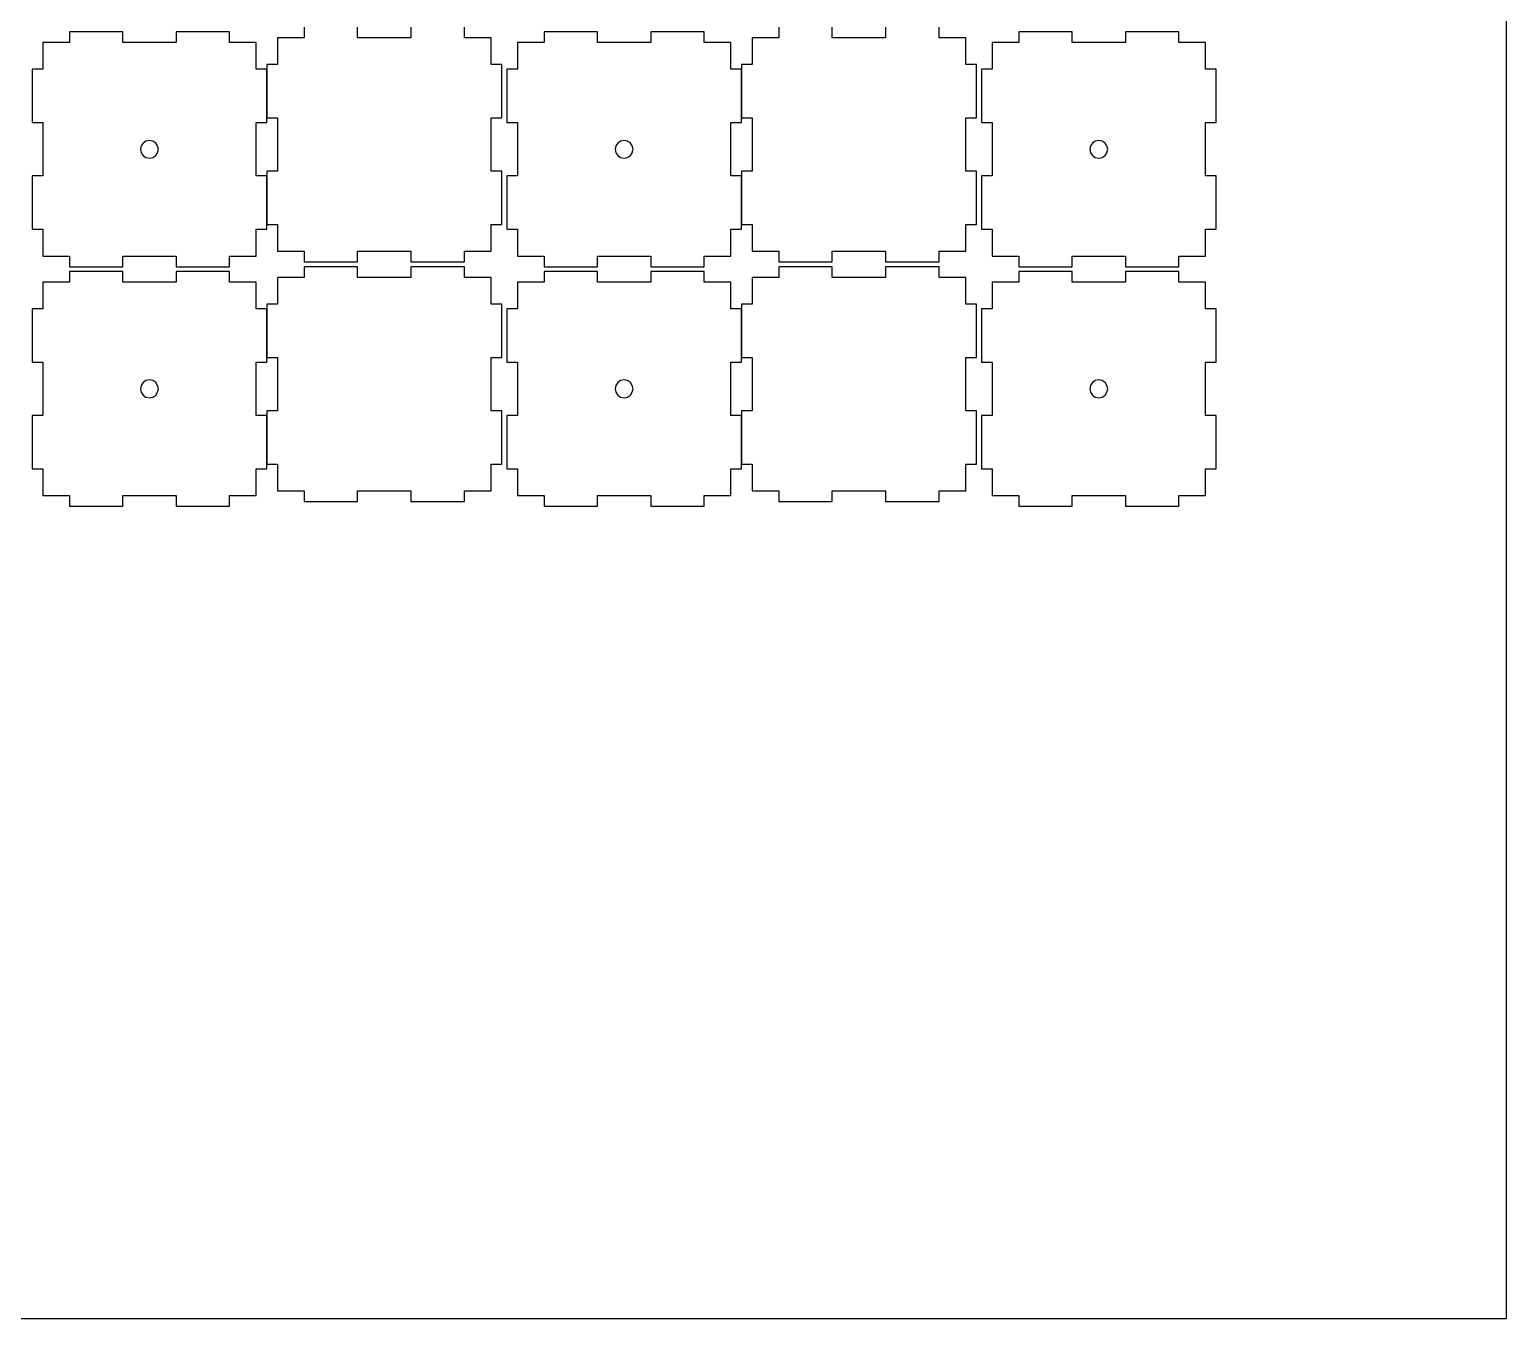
# Model space of a CAD drawing. Extents: x -14 to 2177, y -971 to 618.
# Drawn here: x 1761.8 to 2176.9, y -146.6 to 215.8 of the extents above; entities that cross this region are included whole.
import ezdxf

# ---------------------------------------------------------------- set-up
doc = ezdxf.new("R2010")
doc.units = 0

msp = doc.modelspace()

# ---------------------------------------------------------------- linework, layer by layer
at = {"layer": 'Layer 1'}
for p, q in [((2176.94, -146.563), (2176.94, 603.437)), ((1839.04, 216.451), (1839.04, 213.451)), ((1854.04, 213.451), (1854.04, 216.451)), ((1869.04, 216.451), (1869.04, 213.451)), ((1884.04, 213.451), (1884.04, 216.451)), ((1972.45, 216.451), (1972.45, 213.451)), ((1987.45, 213.451), (1987.45, 216.451)), ((2002.45, 216.451), (2002.45, 213.451)), ((2017.45, 213.451), (2017.45, 216.451)), ((1773.04, 212.118), (1765.54, 212.118)), ((1765.54, 212.118), (1765.54, 204.618)), ((1788.04, 215.118), (1773.04, 215.118)), ((1773.04, 215.118), (1773.04, 212.118)), ((1788.04, 212.118), (1788.04, 215.118)), ((1803.04, 212.118), (1788.04, 212.118)), ((1818.04, 215.118), (1803.04, 215.118)), ((1803.04, 215.118), (1803.04, 212.118)), ((1818.04, 212.118), (1818.04, 215.118)), ((1825.54, 212.118), (1818.04, 212.118)), ((1825.54, 204.618), (1825.54, 212.118)), ((1839.04, 213.451), (1831.54, 213.451)), ((1831.54, 213.451), (1831.54, 205.951)), ((1869.04, 213.451), (1854.04, 213.451)), ((1891.54, 213.451), (1884.04, 213.451)), ((1891.54, 205.951), (1891.54, 213.451)), ((1906.45, 212.118), (1898.95, 212.118)), ((1898.95, 212.118), (1898.95, 204.618)), ((1921.45, 215.118), (1906.45, 215.118)), ((1906.45, 215.118), (1906.45, 212.118)), ((1921.45, 212.118), (1921.45, 215.118)), ((1936.45, 212.118), (1921.45, 212.118)), ((1951.45, 215.118), (1936.45, 215.118)), ((1936.45, 215.118), (1936.45, 212.118)), ((1951.45, 212.118), (1951.45, 215.118)), ((1958.95, 212.118), (1951.45, 212.118)), ((1958.95, 204.618), (1958.95, 212.118)), ((1972.45, 213.451), (1964.95, 213.451)), ((1964.95, 213.451), (1964.95, 205.951)), ((2002.45, 213.451), (1987.45, 213.451)), ((2024.95, 213.451), (2017.45, 213.451)), ((2024.95, 205.951), (2024.95, 213.451)), ((2039.86, 212.118), (2032.36, 212.118)), ((2032.36, 212.118), (2032.36, 204.618)), ((2054.86, 215.118), (2039.86, 215.118)), ((2039.86, 215.118), (2039.86, 212.118)), ((2054.86, 212.118), (2054.86, 215.118)), ((2069.86, 212.118), (2054.86, 212.118)), ((2084.86, 215.118), (2069.86, 215.118)), ((2069.86, 215.118), (2069.86, 212.118)), ((2084.86, 212.118), (2084.86, 215.118)), ((2092.36, 212.118), (2084.86, 212.118)), ((2092.36, 204.618), (2092.36, 212.118)), ((1765.54, 204.618), (1762.54, 204.618)), ((1762.54, 204.618), (1762.54, 189.618)), ((1828.54, 204.618), (1825.54, 204.618)), ((1831.54, 205.951), (1828.54, 205.951)), ((1828.54, 205.951), (1828.54, 190.951)), ((1828.54, 189.618), (1828.54, 204.618)), ((1894.54, 205.951), (1891.54, 205.951)), ((1894.54, 190.951), (1894.54, 205.951)), ((1898.95, 204.618), (1895.95, 204.618)), ((1895.95, 204.618), (1895.95, 189.618)), ((1961.95, 204.618), (1958.95, 204.618)), ((1964.95, 205.951), (1961.95, 205.951)), ((1961.95, 205.951), (1961.95, 190.951)), ((1961.95, 189.618), (1961.95, 204.618)), ((2027.95, 205.951), (2024.95, 205.951)), ((2027.95, 190.951), (2027.95, 205.951)), ((2032.36, 204.618), (2029.36, 204.618)), ((2029.36, 204.618), (2029.36, 189.618)), ((2095.36, 204.618), (2092.36, 204.618)), ((2095.36, 189.618), (2095.36, 204.618)), ((1828.54, 190.951), (1831.54, 190.951)), ((1831.54, 190.951), (1831.54, 175.951)), ((1891.54, 175.951), (1891.54, 190.951)), ((1891.54, 190.951), (1894.54, 190.951)), ((1961.95, 190.951), (1964.95, 190.951)), ((1964.95, 190.951), (1964.95, 175.951)), ((2024.95, 175.951), (2024.95, 190.951)), ((2024.95, 190.951), (2027.95, 190.951)), ((1762.54, 189.618), (1765.54, 189.618)), ((1765.54, 189.618), (1765.54, 174.618)), ((1825.54, 174.618), (1825.54, 189.618)), ((1825.54, 189.618), (1828.54, 189.618)), ((1895.95, 189.618), (1898.95, 189.618)), ((1898.95, 189.618), (1898.95, 174.618)), ((1958.95, 174.618), (1958.95, 189.618)), ((1958.95, 189.618), (1961.95, 189.618)), ((2029.36, 189.618), (2032.36, 189.618)), ((2032.36, 189.618), (2032.36, 174.618)), ((2092.36, 174.618), (2092.36, 189.618)), ((2092.36, 189.618), (2095.36, 189.618)), ((1793.236439, 183.091112), (1793.03997, 182.118)), ((1793.772223, 183.885766), (1793.236439, 183.091112)), ((1794.566888, 184.421537), (1793.772223, 183.885766)), ((1795.54, 184.618), (1794.566888, 184.421537)), ((1796.513095, 184.421536), (1795.54, 184.618)), ((1797.307751, 183.885762), (1796.513095, 184.421536)), ((1797.843532, 183.091108), (1797.307751, 183.885762)), ((1798.04, 182.118), (1797.843532, 183.091108)), ((1926.646464, 183.091112), (1926.45, 182.118)), ((1927.182237, 183.885766), (1926.646464, 183.091112)), ((1927.976892, 184.421537), (1927.182237, 183.885766)), ((1928.95, 184.618), (1927.976892, 184.421537)), ((1929.923112, 184.421536), (1928.95, 184.618)), ((1930.717766, 183.885762), (1929.923112, 184.421536)), ((1931.253537, 183.091108), (1930.717766, 183.885762)), ((1931.45, 182.118), (1931.253537, 183.091108)), ((2060.056464, 183.091112), (2059.86, 182.118)), ((2060.592238, 183.885766), (2060.056464, 183.091112)), ((2061.386892, 184.421537), (2060.592238, 183.885766)), ((2062.36, 184.618), (2061.386892, 184.421537)), ((2063.333112, 184.421536), (2062.36, 184.618)), ((2064.127777, 183.885762), (2063.333112, 184.421536)), ((2064.663561, 183.091108), (2064.127777, 183.885762)), ((2064.86003, 182.118), (2064.663561, 183.091108)), ((1793.03997, 182.118), (1793.236439, 181.144892)), ((1793.236439, 181.144892), (1793.772223, 180.350237)), ((1793.772223, 180.350237), (1794.566888, 179.814464)), ((1794.566888, 179.814464), (1795.54, 179.618)), ((1795.54, 179.618), (1796.513095, 179.814463)), ((1795.54, 179.618), (1795.54, 179.618)), ((1796.513095, 179.814463), (1797.307751, 180.350234)), ((1797.307751, 180.350234), (1797.843532, 181.144888)), ((1797.843532, 181.144888), (1798.04, 182.118)), ((1926.45, 182.118), (1926.646463, 181.144892)), ((1926.646463, 181.144892), (1927.182234, 180.350237)), ((1927.182234, 180.350237), (1927.976888, 179.814464)), ((1927.976888, 179.814464), (1928.95, 179.618)), ((1928.95, 179.618), (1929.923108, 179.814463)), ((1928.95, 179.618), (1928.95, 179.618)), ((1929.923108, 179.814463), (1930.717763, 180.350234)), ((1930.717763, 180.350234), (1931.253536, 181.144888)), ((1931.253536, 181.144888), (1931.45, 182.118)), ((2059.86, 182.118), (2060.056463, 181.144892)), ((2060.056463, 181.144892), (2060.592234, 180.350237)), ((2060.592234, 180.350237), (2061.386888, 179.814464)), ((2061.386888, 179.814464), (2062.36, 179.618)), ((2062.36, 179.618), (2063.333112, 179.814463)), ((2062.36, 179.618), (2062.36, 179.618)), ((2063.333112, 179.814463), (2064.127777, 180.350234)), ((2064.127777, 180.350234), (2064.663561, 181.144888)), ((2064.663561, 181.144888), (2064.86003, 182.118)), ((1765.54, 174.618), (1762.54, 174.618)), ((1762.54, 174.618), (1762.54, 159.618)), ((1828.54, 174.618), (1825.54, 174.618)), ((1831.54, 175.951), (1828.54, 175.951)), ((1828.54, 175.951), (1828.54, 160.951)), ((1828.54, 159.618), (1828.54, 174.618)), ((1894.54, 175.951), (1891.54, 175.951)), ((1894.54, 160.951), (1894.54, 175.951)), ((1898.95, 174.618), (1895.95, 174.618)), ((1895.95, 174.618), (1895.95, 159.618)), ((1961.95, 174.618), (1958.95, 174.618)), ((1964.95, 175.951), (1961.95, 175.951)), ((1961.95, 175.951), (1961.95, 160.951)), ((1961.95, 159.618), (1961.95, 174.618)), ((2027.95, 175.951), (2024.95, 175.951)), ((2027.95, 160.951), (2027.95, 175.951)), ((2032.36, 174.618), (2029.36, 174.618)), ((2029.36, 174.618), (2029.36, 159.618)), ((2095.36, 174.618), (2092.36, 174.618)), ((2095.36, 159.618), (2095.36, 174.618)), ((1762.54, 159.618), (1765.54, 159.618)), ((1765.54, 159.618), (1765.54, 152.118)), ((1825.54, 152.118), (1825.54, 159.618)), ((1825.54, 159.618), (1828.54, 159.618)), ((1828.54, 160.951), (1831.54, 160.951)), ((1831.54, 160.951), (1831.54, 153.451)), ((1891.54, 153.451), (1891.54, 160.951)), ((1891.54, 160.951), (1894.54, 160.951)), ((1895.95, 159.618), (1898.95, 159.618)), ((1898.95, 159.618), (1898.95, 152.118)), ((1958.95, 152.118), (1958.95, 159.618)), ((1958.95, 159.618), (1961.95, 159.618)), ((1961.95, 160.951), (1964.95, 160.951)), ((1964.95, 160.951), (1964.95, 153.451)), ((2024.95, 153.451), (2024.95, 160.951)), ((2024.95, 160.951), (2027.95, 160.951)), ((2029.36, 159.618), (2032.36, 159.618)), ((2032.36, 159.618), (2032.36, 152.118)), ((2092.36, 152.118), (2092.36, 159.618)), ((2092.36, 159.618), (2095.36, 159.618)), ((1765.54, 152.118), (1773.04, 152.118)), ((1773.04, 152.118), (1773.04, 149.118)), ((1788.04, 149.118), (1788.04, 152.118)), ((1788.04, 152.118), (1803.04, 152.118)), ((1803.04, 152.118), (1803.04, 149.118)), ((1818.04, 149.118), (1818.04, 152.118)), ((1818.04, 152.118), (1825.54, 152.118)), ((1831.54, 153.451), (1839.04, 153.451)), ((1839.04, 153.451), (1839.04, 150.451)), ((1839.04, 150.451), (1854.04, 150.451)), ((1854.04, 150.451), (1854.04, 153.451)), ((1854.04, 153.451), (1869.04, 153.451)), ((1869.04, 153.451), (1869.04, 150.451)), ((1869.04, 150.451), (1884.04, 150.451)), ((1884.04, 150.451), (1884.04, 153.451)), ((1884.04, 153.451), (1891.54, 153.451)), ((1898.95, 152.118), (1906.45, 152.118)), ((1906.45, 152.118), (1906.45, 149.118)), ((1921.45, 149.118), (1921.45, 152.118)), ((1921.45, 152.118), (1936.45, 152.118)), ((1936.45, 152.118), (1936.45, 149.118)), ((1951.45, 149.118), (1951.45, 152.118)), ((1951.45, 152.118), (1958.95, 152.118)), ((1964.95, 153.451), (1972.45, 153.451)), ((1972.45, 153.451), (1972.45, 150.451)), ((1972.45, 150.451), (1987.45, 150.451)), ((1987.45, 150.451), (1987.45, 153.451)), ((1987.45, 153.451), (2002.45, 153.451)), ((2002.45, 153.451), (2002.45, 150.451)), ((2002.45, 150.451), (2017.45, 150.451)), ((2017.45, 150.451), (2017.45, 153.451)), ((2017.45, 153.451), (2024.95, 153.451)), ((2032.36, 152.118), (2039.86, 152.118)), ((2039.86, 152.118), (2039.86, 149.118)), ((2054.86, 149.118), (2054.86, 152.118)), ((2054.86, 152.118), (2069.86, 152.118)), ((2069.86, 152.118), (2069.86, 149.118)), ((2084.86, 149.118), (2084.86, 152.118)), ((2084.86, 152.118), (2092.36, 152.118)), ((1773.04, 149.118), (1788.04, 149.118)), ((1788.04, 147.784), (1773.04, 147.784)), ((1773.04, 147.784), (1773.04, 144.784)), ((1788.04, 144.784), (1788.04, 147.784)), ((1803.04, 149.118), (1818.04, 149.118)), ((1818.04, 147.784), (1803.04, 147.784)), ((1803.04, 147.784), (1803.04, 144.784)), ((1818.04, 144.784), (1818.04, 147.784)), ((1839.04, 146.118), (1831.54, 146.118)), ((1831.54, 146.118), (1831.54, 138.618)), ((1854.04, 149.118), (1839.04, 149.118)), ((1839.04, 149.118), (1839.04, 146.118)), ((1854.04, 146.118), (1854.04, 149.118)), ((1869.04, 146.118), (1854.04, 146.118)), ((1884.04, 149.118), (1869.04, 149.118)), ((1869.04, 149.118), (1869.04, 146.118)), ((1884.04, 146.118), (1884.04, 149.118)), ((1891.54, 146.118), (1884.04, 146.118)), ((1891.54, 138.618), (1891.54, 146.118)), ((1906.45, 149.118), (1921.45, 149.118)), ((1921.45, 147.784), (1906.45, 147.784)), ((1906.45, 147.784), (1906.45, 144.784)), ((1921.45, 144.784), (1921.45, 147.784)), ((1936.45, 149.118), (1951.45, 149.118)), ((1951.45, 147.784), (1936.45, 147.784)), ((1936.45, 147.784), (1936.45, 144.784)), ((1951.45, 144.784), (1951.45, 147.784)), ((1972.45, 146.118), (1964.95, 146.118)), ((1964.95, 146.118), (1964.95, 138.618)), ((1987.45, 149.118), (1972.45, 149.118)), ((1972.45, 149.118), (1972.45, 146.118)), ((1987.45, 146.118), (1987.45, 149.118)), ((2002.45, 146.118), (1987.45, 146.118)), ((2017.45, 149.118), (2002.45, 149.118)), ((2002.45, 149.118), (2002.45, 146.118)), ((2017.45, 146.118), (2017.45, 149.118)), ((2024.95, 146.118), (2017.45, 146.118)), ((2024.95, 138.618), (2024.95, 146.118)), ((2039.86, 149.118), (2054.86, 149.118)), ((2054.86, 147.784), (2039.86, 147.784)), ((2039.86, 147.784), (2039.86, 144.784)), ((2054.86, 144.784), (2054.86, 147.784)), ((2069.86, 149.118), (2084.86, 149.118)), ((2084.86, 147.784), (2069.86, 147.784)), ((2069.86, 147.784), (2069.86, 144.784)), ((2084.86, 144.784), (2084.86, 147.784)), ((1773.04, 144.784), (1765.54, 144.784)), ((1765.54, 144.784), (1765.54, 137.284)), ((1803.04, 144.784), (1788.04, 144.784)), ((1825.54, 144.784), (1818.04, 144.784)), ((1825.54, 137.284), (1825.54, 144.784)), ((1906.45, 144.784), (1898.95, 144.784)), ((1898.95, 144.784), (1898.95, 137.284)), ((1936.45, 144.784), (1921.45, 144.784)), ((1958.95, 144.784), (1951.45, 144.784)), ((1958.95, 137.284), (1958.95, 144.784)), ((2039.86, 144.784), (2032.36, 144.784)), ((2032.36, 144.784), (2032.36, 137.284)), ((2069.86, 144.784), (2054.86, 144.784)), ((2092.36, 144.784), (2084.86, 144.784)), ((2092.36, 137.284), (2092.36, 144.784)), ((1765.54, 137.284), (1762.54, 137.284)), ((1762.54, 137.284), (1762.54, 122.284)), ((1828.54, 137.284), (1825.54, 137.284)), ((1831.54, 138.618), (1828.54, 138.618)), ((1828.54, 138.618), (1828.54, 123.618)), ((1828.54, 122.284), (1828.54, 137.284)), ((1894.54, 138.618), (1891.54, 138.618)), ((1894.54, 123.618), (1894.54, 138.618)), ((1898.95, 137.284), (1895.95, 137.284)), ((1895.95, 137.284), (1895.95, 122.284)), ((1961.95, 137.284), (1958.95, 137.284)), ((1964.95, 138.618), (1961.95, 138.618)), ((1961.95, 138.618), (1961.95, 123.618)), ((1961.95, 122.284), (1961.95, 137.284)), ((2027.95, 138.618), (2024.95, 138.618)), ((2027.95, 123.618), (2027.95, 138.618)), ((2032.36, 137.284), (2029.36, 137.284)), ((2029.36, 137.284), (2029.36, 122.284)), ((2095.36, 137.284), (2092.36, 137.284)), ((2095.36, 122.284), (2095.36, 137.284)), ((1762.54, 122.284), (1765.54, 122.284)), ((1765.54, 122.284), (1765.54, 107.284)), ((1825.54, 107.284), (1825.54, 122.284)), ((1825.54, 122.284), (1828.54, 122.284)), ((1828.54, 123.618), (1831.54, 123.618)), ((1831.54, 123.618), (1831.54, 108.618)), ((1891.54, 108.618), (1891.54, 123.618)), ((1891.54, 123.618), (1894.54, 123.618)), ((1895.95, 122.284), (1898.95, 122.284)), ((1898.95, 122.284), (1898.95, 107.284)), ((1958.95, 107.284), (1958.95, 122.284)), ((1958.95, 122.284), (1961.95, 122.284)), ((1961.95, 123.618), (1964.95, 123.618)), ((1964.95, 123.618), (1964.95, 108.618)), ((2024.95, 108.618), (2024.95, 123.618)), ((2024.95, 123.618), (2027.95, 123.618)), ((2029.36, 122.284), (2032.36, 122.284)), ((2032.36, 122.284), (2032.36, 107.284)), ((2092.36, 107.284), (2092.36, 122.284)), ((2092.36, 122.284), (2095.36, 122.284)), ((1793.772223, 116.551966), (1793.236439, 115.757312)), ((1794.566888, 117.087737), (1793.772223, 116.551966)), ((1795.54, 117.2842), (1794.566888, 117.087737)), ((1796.513095, 117.087736), (1795.54, 117.2842)), ((1797.307751, 116.551963), (1796.513095, 117.087736)), ((1797.843532, 115.757308), (1797.307751, 116.551963)), ((1927.182237, 116.551966), (1926.646464, 115.757312)), ((1927.976892, 117.087737), (1927.182237, 116.551966)), ((1928.95, 117.2842), (1927.976892, 117.087737)), ((1929.923112, 117.087736), (1928.95, 117.2842)), ((1930.717766, 116.551963), (1929.923112, 117.087736)), ((1931.253537, 115.757308), (1930.717766, 116.551963)), ((2060.592238, 116.551966), (2060.056464, 115.757312)), ((2061.386892, 117.087737), (2060.592238, 116.551966)), ((2062.36, 117.2842), (2061.386892, 117.087737)), ((2063.333112, 117.087736), (2062.36, 117.2842)), ((2064.127777, 116.551963), (2063.333112, 117.087736)), ((2064.663561, 115.757308), (2064.127777, 116.551963)), ((1793.236439, 115.757312), (1793.03997, 114.7842)), ((1793.03997, 114.7842), (1793.236439, 113.811092)), ((1793.236439, 113.811092), (1793.772223, 113.016437)), ((1793.772223, 113.016437), (1794.566888, 112.480664)), ((1794.566888, 112.480664), (1795.54, 112.2842)), ((1795.54, 112.2842), (1796.513095, 112.480663)), ((1795.54, 112.2842), (1795.54, 112.2842)), ((1796.513095, 112.480663), (1797.307751, 113.016434)), ((1797.307751, 113.016434), (1797.843532, 113.811088)), ((1798.04, 114.7842), (1797.843532, 115.757308)), ((1797.843532, 113.811088), (1798.04, 114.7842)), ((1926.646464, 115.757312), (1926.45, 114.7842)), ((1926.45, 114.7842), (1926.646463, 113.811092)), ((1926.646463, 113.811092), (1927.182234, 113.016437)), ((1927.182234, 113.016437), (1927.976888, 112.480664)), ((1927.976888, 112.480664), (1928.95, 112.2842)), ((1928.95, 112.2842), (1929.923108, 112.480663)), ((1928.95, 112.2842), (1928.95, 112.2842)), ((1929.923108, 112.480663), (1930.717763, 113.016434)), ((1930.717763, 113.016434), (1931.253536, 113.811088)), ((1931.253536, 113.811088), (1931.45, 114.7842)), ((1931.45, 114.7842), (1931.253537, 115.757308)), ((2060.056464, 115.757312), (2059.86, 114.7842)), ((2059.86, 114.7842), (2060.056463, 113.811092)), ((2060.056463, 113.811092), (2060.592234, 113.016437)), ((2060.592234, 113.016437), (2061.386888, 112.480664)), ((2061.386888, 112.480664), (2062.36, 112.2842)), ((2062.36, 112.2842), (2063.333112, 112.480663)), ((2062.36, 112.2842), (2062.36, 112.2842)), ((2063.333112, 112.480663), (2064.127777, 113.016434)), ((2064.127777, 113.016434), (2064.663561, 113.811088)), ((2064.86003, 114.7842), (2064.663561, 115.757308)), ((2064.663561, 113.811088), (2064.86003, 114.7842)), ((1831.54, 108.618), (1828.54, 108.618)), ((1828.54, 108.618), (1828.54, 93.6177)), ((1894.54, 108.618), (1891.54, 108.618)), ((1894.54, 93.6177), (1894.54, 108.618)), ((1964.95, 108.618), (1961.95, 108.618)), ((1961.95, 108.618), (1961.95, 93.6177)), ((2027.95, 108.618), (2024.95, 108.618)), ((2027.95, 93.6177), (2027.95, 108.618)), ((1765.54, 107.284), (1762.54, 107.284)), ((1762.54, 107.284), (1762.54, 92.2842)), ((1828.54, 107.284), (1825.54, 107.284)), ((1828.54, 92.2842), (1828.54, 107.284)), ((1898.95, 107.284), (1895.95, 107.284)), ((1895.95, 107.284), (1895.95, 92.2842)), ((1961.95, 107.284), (1958.95, 107.284)), ((1961.95, 92.2842), (1961.95, 107.284)), ((2032.36, 107.284), (2029.36, 107.284)), ((2029.36, 107.284), (2029.36, 92.2842)), ((2095.36, 107.284), (2092.36, 107.284)), ((2095.36, 92.2842), (2095.36, 107.284)), ((1762.54, 92.2842), (1765.54, 92.2842)), ((1765.54, 92.2842), (1765.54, 84.7842)), ((1825.54, 84.7842), (1825.54, 92.2842)), ((1825.54, 92.2842), (1828.54, 92.2842)), ((1828.54, 93.6177), (1831.54, 93.6177)), ((1831.54, 93.6177), (1831.54, 86.1177)), ((1891.54, 86.1177), (1891.54, 93.6177)), ((1891.54, 93.6177), (1894.54, 93.6177)), ((1895.95, 92.2842), (1898.95, 92.2842)), ((1898.95, 92.2842), (1898.95, 84.7842)), ((1958.95, 84.7842), (1958.95, 92.2842)), ((1958.95, 92.2842), (1961.95, 92.2842)), ((1961.95, 93.6177), (1964.95, 93.6177)), ((1964.95, 93.6177), (1964.95, 86.1177)), ((2024.95, 86.1177), (2024.95, 93.6177)), ((2024.95, 93.6177), (2027.95, 93.6177)), ((2029.36, 92.2842), (2032.36, 92.2842)), ((2032.36, 92.2842), (2032.36, 84.7842)), ((2092.36, 84.7842), (2092.36, 92.2842)), ((2092.36, 92.2842), (2095.36, 92.2842)), ((1765.54, 84.7842), (1773.04, 84.7842)), ((1773.04, 84.7842), (1773.04, 81.7842)), ((1788.04, 81.7842), (1788.04, 84.7842)), ((1788.04, 84.7842), (1803.04, 84.7842)), ((1803.04, 84.7842), (1803.04, 81.7842)), ((1818.04, 81.7842), (1818.04, 84.7842)), ((1818.04, 84.7842), (1825.54, 84.7842)), ((1831.54, 86.1177), (1839.04, 86.1177)), ((1839.04, 86.1177), (1839.04, 83.1177)), ((1839.04, 83.1177), (1854.04, 83.1177)), ((1854.04, 83.1177), (1854.04, 86.1177)), ((1854.04, 86.1177), (1869.04, 86.1177)), ((1869.04, 86.1177), (1869.04, 83.1177)), ((1869.04, 83.1177), (1884.04, 83.1177)), ((1884.04, 83.1177), (1884.04, 86.1177)), ((1884.04, 86.1177), (1891.54, 86.1177)), ((1898.95, 84.7842), (1906.45, 84.7842)), ((1906.45, 84.7842), (1906.45, 81.7842)), ((1921.45, 81.7842), (1921.45, 84.7842)), ((1921.45, 84.7842), (1936.45, 84.7842)), ((1936.45, 84.7842), (1936.45, 81.7842)), ((1951.45, 81.7842), (1951.45, 84.7842)), ((1951.45, 84.7842), (1958.95, 84.7842)), ((1964.95, 86.1177), (1972.45, 86.1177)), ((1972.45, 86.1177), (1972.45, 83.1177)), ((1972.45, 83.1177), (1987.45, 83.1177)), ((1987.45, 83.1177), (1987.45, 86.1177)), ((1987.45, 86.1177), (2002.45, 86.1177)), ((2002.45, 86.1177), (2002.45, 83.1177)), ((2002.45, 83.1177), (2017.45, 83.1177)), ((2017.45, 83.1177), (2017.45, 86.1177)), ((2017.45, 86.1177), (2024.95, 86.1177)), ((2032.36, 84.7842), (2039.86, 84.7842)), ((2039.86, 84.7842), (2039.86, 81.7842)), ((2054.86, 81.7842), (2054.86, 84.7842)), ((2054.86, 84.7842), (2069.86, 84.7842)), ((2069.86, 84.7842), (2069.86, 81.7842)), ((2084.86, 81.7842), (2084.86, 84.7842)), ((2084.86, 84.7842), (2092.36, 84.7842)), ((1773.04, 81.7842), (1788.04, 81.7842)), ((1803.04, 81.7842), (1818.04, 81.7842)), ((1906.45, 81.7842), (1921.45, 81.7842)), ((1936.45, 81.7842), (1951.45, 81.7842)), ((2039.86, 81.7842), (2054.86, 81.7842)), ((2069.86, 81.7842), (2084.86, 81.7842)), ((1426.93, -146.563), (2176.94, -146.563))]:
    msp.add_line(p, q, dxfattribs=at)

doc.saveas('drawing.dxf')
